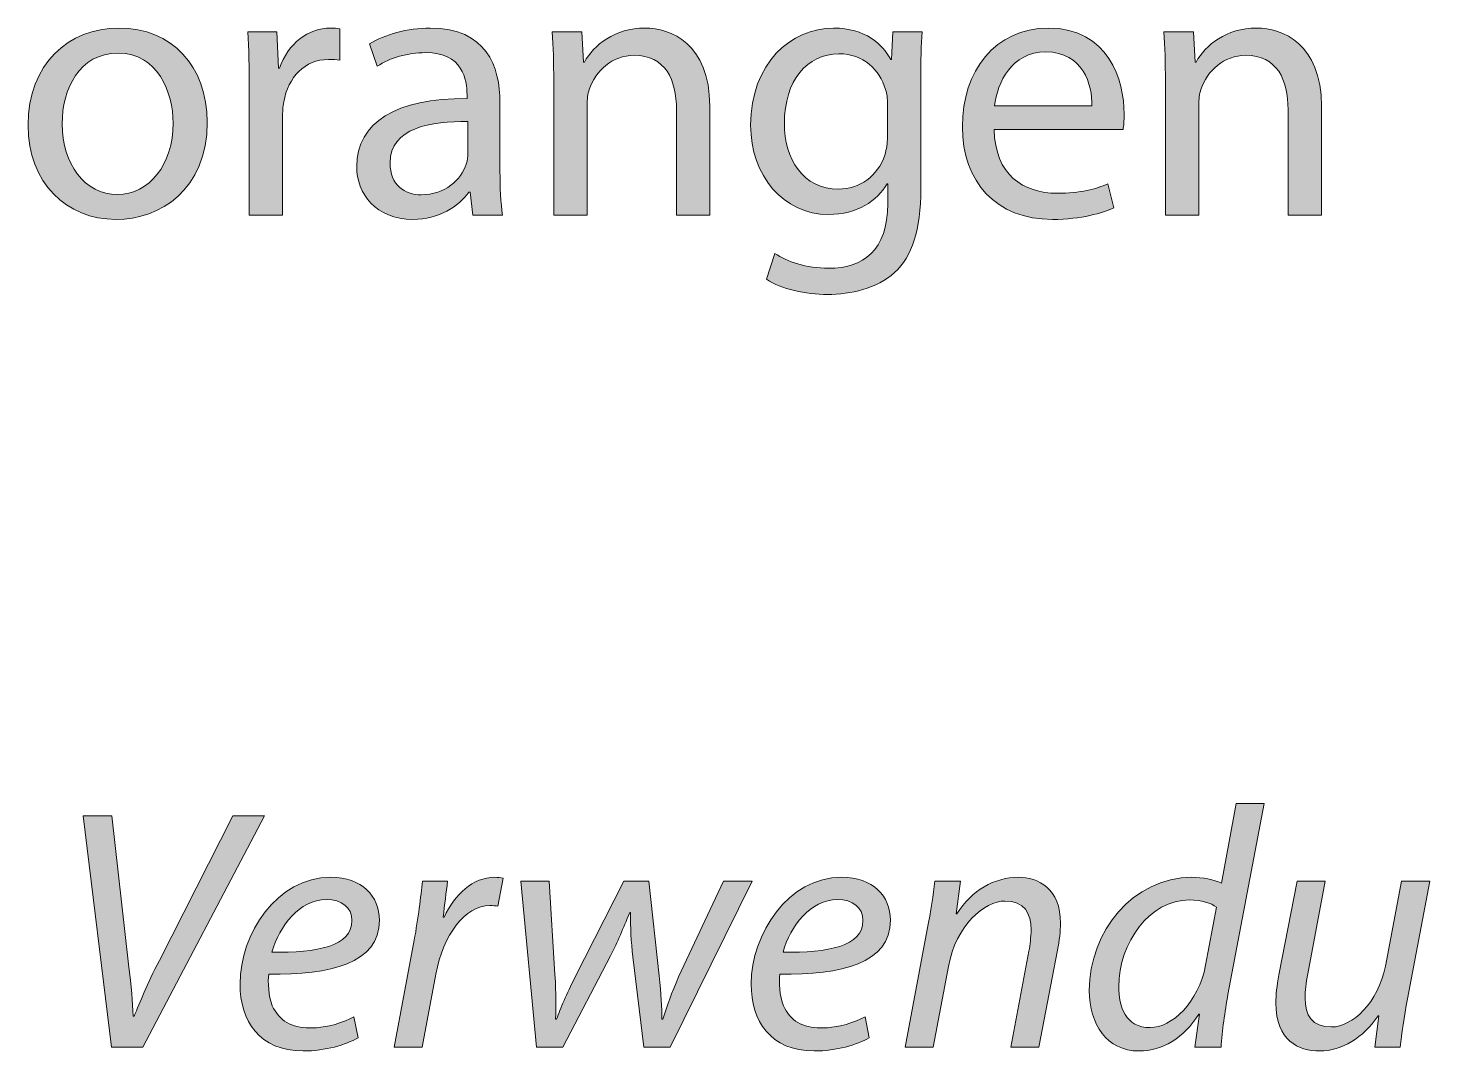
# Model space of a CAD drawing. Header units: inches. Extents: x 0 to 395, y 0 to 191.
# Drawn here: x 326.81 to 346.43, y 151.91 to 166.22 of the extents above; entities that cross this region are included whole.
import ezdxf

# ---------------------------------------------------------------- set-up
doc = ezdxf.new("R2010")
doc.units = ezdxf.units.IN
doc.header["$MEASUREMENT"] = 0
doc.layers.add('Template', color=7, linetype='Continuous')

# ---------------------------------------------------------------- blocks, each defined once
blk = doc.blocks.new('block 3')
at = {"layer": 'Template', "true_color": 0xf6921e}
h = blk.add_hatch(color=30, dxfattribs=at)
h.dxf.hatch_style = 2
edge = h.paths.add_edge_path()
edge.add_spline(control_points=[(327.974, 151.962), (327.974, 151.962), (327.576, 155.198), (327.576, 155.198), (327.576, 155.198), (327.979, 155.198), (327.979, 155.198), (327.979, 155.198), (328.214, 153.124), (328.214, 153.124), (328.252, 152.793), (328.271, 152.606), (328.276, 152.394), (328.276, 152.394), (328.291, 152.394), (328.291, 152.394), (328.373, 152.596), (328.468, 152.836), (328.646, 153.177), (328.646, 153.177), (329.674, 155.198), (329.674, 155.198), (329.674, 155.198), (330.115, 155.198), (330.115, 155.198), (330.115, 155.198), (328.411, 151.962), (328.411, 151.962), (328.411, 151.962), (327.974, 151.962), (327.974, 151.962)], knot_values=[0, 0, 0, 0, 1, 1, 1, 2, 2, 2, 3, 3, 3, 4, 4, 4, 5, 5, 5, 6, 6, 6, 7, 7, 7, 8, 8, 8, 9, 9, 9, 10, 10, 10, 10], degree=3, periodic=1)
h = blk.add_hatch(color=30, dxfattribs=at)
h.dxf.hatch_style = 2
edge = h.paths.add_edge_path()
edge.add_spline(control_points=[(344.107, 155.371), (344.107, 155.371), (343.598, 152.701), (343.598, 152.701), (343.555, 152.457), (343.517, 152.188), (343.502, 151.962), (343.502, 151.962), (343.137, 151.962), (343.137, 151.962), (343.137, 151.962), (343.2, 152.423), (343.2, 152.423), (343.2, 152.423), (343.19, 152.423), (343.19, 152.423), (342.979, 152.092), (342.686, 151.909), (342.354, 151.909), (341.903, 151.909), (341.658, 152.279), (341.658, 152.755), (341.658, 153.58), (342.273, 154.339), (343.094, 154.339), (343.243, 154.339), (343.406, 154.305), (343.507, 154.257), (343.507, 154.257), (343.713, 155.371), (343.713, 155.371), (343.713, 155.371), (344.107, 155.371), (344.107, 155.371)], knot_values=[0, 0, 0, 0, 1, 1, 1, 2, 2, 2, 3, 3, 3, 4, 4, 4, 5, 5, 5, 6, 6, 6, 7, 7, 7, 8, 8, 8, 9, 9, 9, 10, 10, 10, 11, 11, 11, 11], degree=3, periodic=1)
edge = h.paths.add_edge_path()
edge.add_spline(control_points=[(343.439, 153.921), (343.363, 153.979), (343.228, 154.022), (343.06, 154.022), (342.503, 154.022), (342.071, 153.427), (342.071, 152.807), (342.071, 152.529), (342.167, 152.236), (342.508, 152.236), (342.815, 152.236), (343.185, 152.586), (343.286, 153.11), (343.286, 153.11), (343.439, 153.921), (343.439, 153.921)], knot_values=[0, 0, 0, 0, 1, 1, 1, 2, 2, 2, 3, 3, 3, 4, 4, 4, 5, 5, 5, 5], degree=3, periodic=1)
h = blk.add_hatch(color=30, dxfattribs=at)
h.dxf.hatch_style = 2
edge = h.paths.add_edge_path()
edge.add_spline(control_points=[(331.425, 152.092), (331.252, 151.996), (330.969, 151.909), (330.657, 151.909), (330.043, 151.909), (329.773, 152.332), (329.773, 152.845), (329.773, 153.547), (330.292, 154.339), (331.041, 154.339), (331.483, 154.339), (331.723, 154.075), (331.723, 153.739), (331.723, 153.129), (331.036, 152.971), (330.177, 152.985), (330.158, 152.884), (330.172, 152.668), (330.225, 152.543), (330.316, 152.332), (330.504, 152.231), (330.744, 152.231), (331.017, 152.231), (331.224, 152.313), (331.368, 152.389), (331.368, 152.389), (331.425, 152.092), (331.425, 152.092)], knot_values=[0, 0, 0, 0, 1, 1, 1, 2, 2, 2, 3, 3, 3, 4, 4, 4, 5, 5, 5, 6, 6, 6, 7, 7, 7, 8, 8, 8, 9, 9, 9, 9], degree=3, periodic=1)
edge = h.paths.add_edge_path()
edge.add_spline(control_points=[(330.983, 154.027), (330.604, 154.027), (330.321, 153.657), (330.22, 153.292), (330.849, 153.283), (331.339, 153.369), (331.339, 153.734), (331.339, 153.921), (331.195, 154.027), (330.983, 154.027)], knot_values=[0, 0, 0, 0, 1, 1, 1, 2, 2, 2, 3, 3, 3, 3], degree=3, periodic=1)
h = blk.add_hatch(color=30, dxfattribs=at)
h.dxf.hatch_style = 2
edge = h.paths.add_edge_path()
edge.add_spline(control_points=[(331.929, 151.962), (331.929, 151.962), (332.212, 153.46), (332.212, 153.46), (332.265, 153.763), (332.304, 154.07), (332.327, 154.286), (332.327, 154.286), (332.678, 154.286), (332.678, 154.286), (332.658, 154.123), (332.639, 153.96), (332.615, 153.782), (332.615, 153.782), (332.63, 153.782), (332.63, 153.782), (332.779, 154.099), (333.028, 154.339), (333.341, 154.339), (333.379, 154.339), (333.422, 154.334), (333.456, 154.329), (333.456, 154.329), (333.379, 153.935), (333.379, 153.935), (333.35, 153.94), (333.312, 153.945), (333.269, 153.945), (332.923, 153.945), (332.615, 153.528), (332.514, 152.985), (332.514, 152.985), (332.323, 151.962), (332.323, 151.962), (332.323, 151.962), (331.929, 151.962), (331.929, 151.962)], knot_values=[0, 0, 0, 0, 1, 1, 1, 2, 2, 2, 3, 3, 3, 4, 4, 4, 5, 5, 5, 6, 6, 6, 7, 7, 7, 8, 8, 8, 9, 9, 9, 10, 10, 10, 11, 11, 11, 12, 12, 12, 12], degree=3, periodic=1)
h = blk.add_hatch(color=30, dxfattribs=at)
h.dxf.hatch_style = 2
edge = h.paths.add_edge_path()
edge.add_spline(control_points=[(334.098, 154.286), (334.098, 154.286), (334.18, 152.98), (334.18, 152.98), (334.199, 152.692), (334.195, 152.543), (334.19, 152.356), (334.19, 152.356), (334.204, 152.356), (334.204, 152.356), (334.257, 152.505), (334.343, 152.706), (334.459, 152.937), (334.459, 152.937), (335.145, 154.286), (335.145, 154.286), (335.145, 154.286), (335.496, 154.286), (335.496, 154.286), (335.496, 154.286), (335.64, 152.961), (335.64, 152.961), (335.664, 152.706), (335.678, 152.51), (335.678, 152.356), (335.678, 152.356), (335.688, 152.356), (335.688, 152.356), (335.75, 152.543), (335.813, 152.721), (335.909, 152.946), (335.909, 152.946), (336.538, 154.286), (336.538, 154.286), (336.538, 154.286), (336.941, 154.286), (336.941, 154.286), (336.941, 154.286), (335.793, 151.962), (335.793, 151.962), (335.793, 151.962), (335.424, 151.962), (335.424, 151.962), (335.424, 151.962), (335.27, 153.225), (335.27, 153.225), (335.246, 153.441), (335.236, 153.638), (335.236, 153.845), (335.236, 153.845), (335.227, 153.845), (335.227, 153.845), (335.131, 153.619), (335.064, 153.441), (334.958, 153.239), (334.958, 153.239), (334.291, 151.962), (334.291, 151.962), (334.291, 151.962), (333.921, 151.962), (333.921, 151.962), (333.921, 151.962), (333.705, 154.286), (333.705, 154.286), (333.705, 154.286), (334.098, 154.286), (334.098, 154.286)], knot_values=[0, 0, 0, 0, 1, 1, 1, 2, 2, 2, 3, 3, 3, 4, 4, 4, 5, 5, 5, 6, 6, 6, 7, 7, 7, 8, 8, 8, 9, 9, 9, 10, 10, 10, 11, 11, 11, 12, 12, 12, 13, 13, 13, 14, 14, 14, 15, 15, 15, 16, 16, 16, 17, 17, 17, 18, 18, 18, 19, 19, 19, 20, 20, 20, 21, 21, 21, 22, 22, 22, 22], degree=3, periodic=1)
h = blk.add_hatch(color=30, dxfattribs=at)
h.dxf.hatch_style = 2
edge = h.paths.add_edge_path()
edge.add_spline(control_points=[(338.577, 152.092), (338.404, 151.996), (338.121, 151.909), (337.809, 151.909), (337.194, 151.909), (336.926, 152.332), (336.926, 152.845), (336.926, 153.547), (337.444, 154.339), (338.193, 154.339), (338.635, 154.339), (338.875, 154.075), (338.875, 153.739), (338.875, 153.129), (338.188, 152.971), (337.329, 152.985), (337.31, 152.884), (337.324, 152.668), (337.377, 152.543), (337.468, 152.332), (337.655, 152.231), (337.896, 152.231), (338.169, 152.231), (338.376, 152.313), (338.52, 152.389), (338.52, 152.389), (338.577, 152.092), (338.577, 152.092)], knot_values=[0, 0, 0, 0, 1, 1, 1, 2, 2, 2, 3, 3, 3, 4, 4, 4, 5, 5, 5, 6, 6, 6, 7, 7, 7, 8, 8, 8, 9, 9, 9, 9], degree=3, periodic=1)
edge = h.paths.add_edge_path()
edge.add_spline(control_points=[(338.135, 154.027), (337.756, 154.027), (337.473, 153.657), (337.372, 153.292), (338.001, 153.283), (338.491, 153.369), (338.491, 153.734), (338.491, 153.921), (338.347, 154.027), (338.135, 154.027)], knot_values=[0, 0, 0, 0, 1, 1, 1, 2, 2, 2, 3, 3, 3, 3], degree=3, periodic=1)
h = blk.add_hatch(color=30, dxfattribs=at)
h.dxf.hatch_style = 2
edge = h.paths.add_edge_path()
edge.add_spline(control_points=[(339.081, 151.962), (339.081, 151.962), (339.388, 153.609), (339.388, 153.609), (339.441, 153.868), (339.474, 154.094), (339.498, 154.286), (339.498, 154.286), (339.854, 154.286), (339.854, 154.286), (339.854, 154.286), (339.796, 153.83), (339.796, 153.83), (339.796, 153.83), (339.806, 153.83), (339.806, 153.83), (340.012, 154.156), (340.329, 154.339), (340.665, 154.339), (340.944, 154.339), (341.256, 154.18), (341.256, 153.695), (341.256, 153.59), (341.237, 153.446), (341.213, 153.321), (341.213, 153.321), (340.954, 151.962), (340.954, 151.962), (340.954, 151.962), (340.559, 151.962), (340.559, 151.962), (340.559, 151.962), (340.814, 153.306), (340.814, 153.306), (340.828, 153.398), (340.843, 153.503), (340.843, 153.604), (340.843, 153.835), (340.752, 154.007), (340.478, 154.007), (340.195, 154.007), (339.791, 153.667), (339.686, 153.09), (339.686, 153.09), (339.474, 151.962), (339.474, 151.962), (339.474, 151.962), (339.081, 151.962), (339.081, 151.962)], knot_values=[0, 0, 0, 0, 1, 1, 1, 2, 2, 2, 3, 3, 3, 4, 4, 4, 5, 5, 5, 6, 6, 6, 7, 7, 7, 8, 8, 8, 9, 9, 9, 10, 10, 10, 11, 11, 11, 12, 12, 12, 13, 13, 13, 14, 14, 14, 15, 15, 15, 16, 16, 16, 16], degree=3, periodic=1)
h = blk.add_hatch(color=30, dxfattribs=at)
h.dxf.hatch_style = 2
edge = h.paths.add_edge_path()
edge.add_spline(control_points=[(346.425, 154.286), (346.425, 154.286), (346.113, 152.639), (346.113, 152.639), (346.061, 152.38), (346.032, 152.154), (346.007, 151.962), (346.007, 151.962), (345.652, 151.962), (345.652, 151.962), (345.652, 151.962), (345.71, 152.399), (345.71, 152.399), (345.71, 152.399), (345.7, 152.399), (345.7, 152.399), (345.494, 152.096), (345.191, 151.909), (344.884, 151.909), (344.586, 151.909), (344.269, 152.053), (344.269, 152.582), (344.269, 152.692), (344.284, 152.822), (344.312, 152.975), (344.312, 152.975), (344.567, 154.286), (344.567, 154.286), (344.567, 154.286), (344.961, 154.286), (344.961, 154.286), (344.961, 154.286), (344.716, 152.99), (344.716, 152.99), (344.692, 152.86), (344.678, 152.75), (344.678, 152.649), (344.678, 152.409), (344.773, 152.245), (345.047, 152.245), (345.335, 152.245), (345.705, 152.586), (345.801, 153.095), (345.801, 153.095), (346.027, 154.286), (346.027, 154.286), (346.027, 154.286), (346.425, 154.286), (346.425, 154.286)], knot_values=[0, 0, 0, 0, 1, 1, 1, 2, 2, 2, 3, 3, 3, 4, 4, 4, 5, 5, 5, 6, 6, 6, 7, 7, 7, 8, 8, 8, 9, 9, 9, 10, 10, 10, 11, 11, 11, 12, 12, 12, 13, 13, 13, 14, 14, 14, 15, 15, 15, 16, 16, 16, 16], degree=3, periodic=1)
at = {"layer": 'Template', "lineweight": 0}
for points, knots in [([(327.974, 151.962), (327.974, 151.962), (327.576, 155.198), (327.576, 155.198), (327.576, 155.198), (327.979, 155.198), (327.979, 155.198), (327.979, 155.198), (328.214, 153.124), (328.214, 153.124), (328.252, 152.793), (328.271, 152.606), (328.276, 152.394), (328.276, 152.394), (328.291, 152.394), (328.291, 152.394), (328.373, 152.596), (328.468, 152.836), (328.646, 153.177), (328.646, 153.177), (329.674, 155.198), (329.674, 155.198), (329.674, 155.198), (330.115, 155.198), (330.115, 155.198), (330.115, 155.198), (328.411, 151.962), (328.411, 151.962), (328.411, 151.962), (327.974, 151.962), (327.974, 151.962)], [0, 0, 0, 0, 1, 1, 1, 2, 2, 2, 3, 3, 3, 4, 4, 4, 5, 5, 5, 6, 6, 6, 7, 7, 7, 8, 8, 8, 9, 9, 9, 10, 10, 10, 10]), ([(344.107, 155.371), (344.107, 155.371), (343.598, 152.701), (343.598, 152.701), (343.555, 152.457), (343.517, 152.188), (343.502, 151.962), (343.502, 151.962), (343.137, 151.962), (343.137, 151.962), (343.137, 151.962), (343.2, 152.423), (343.2, 152.423), (343.2, 152.423), (343.19, 152.423), (343.19, 152.423), (342.979, 152.092), (342.686, 151.909), (342.354, 151.909), (341.903, 151.909), (341.658, 152.279), (341.658, 152.755), (341.658, 153.58), (342.273, 154.339), (343.094, 154.339), (343.243, 154.339), (343.406, 154.305), (343.507, 154.257), (343.507, 154.257), (343.713, 155.371), (343.713, 155.371), (343.713, 155.371), (344.107, 155.371), (344.107, 155.371)], [0, 0, 0, 0, 1, 1, 1, 2, 2, 2, 3, 3, 3, 4, 4, 4, 5, 5, 5, 6, 6, 6, 7, 7, 7, 8, 8, 8, 9, 9, 9, 10, 10, 10, 11, 11, 11, 11]), ([(331.425, 152.092), (331.252, 151.996), (330.969, 151.909), (330.657, 151.909), (330.043, 151.909), (329.773, 152.332), (329.773, 152.845), (329.773, 153.547), (330.292, 154.339), (331.041, 154.339), (331.483, 154.339), (331.723, 154.075), (331.723, 153.739), (331.723, 153.129), (331.036, 152.971), (330.177, 152.985), (330.158, 152.884), (330.172, 152.668), (330.225, 152.543), (330.316, 152.332), (330.504, 152.231), (330.744, 152.231), (331.017, 152.231), (331.224, 152.313), (331.368, 152.389), (331.368, 152.389), (331.425, 152.092), (331.425, 152.092)], [0, 0, 0, 0, 1, 1, 1, 2, 2, 2, 3, 3, 3, 4, 4, 4, 5, 5, 5, 6, 6, 6, 7, 7, 7, 8, 8, 8, 9, 9, 9, 9]), ([(331.929, 151.962), (331.929, 151.962), (332.212, 153.46), (332.212, 153.46), (332.265, 153.763), (332.304, 154.07), (332.327, 154.286), (332.327, 154.286), (332.678, 154.286), (332.678, 154.286), (332.658, 154.123), (332.639, 153.96), (332.615, 153.782), (332.615, 153.782), (332.63, 153.782), (332.63, 153.782), (332.779, 154.099), (333.028, 154.339), (333.341, 154.339), (333.379, 154.339), (333.422, 154.334), (333.456, 154.329), (333.456, 154.329), (333.379, 153.935), (333.379, 153.935), (333.35, 153.94), (333.312, 153.945), (333.269, 153.945), (332.923, 153.945), (332.615, 153.528), (332.514, 152.985), (332.514, 152.985), (332.323, 151.962), (332.323, 151.962), (332.323, 151.962), (331.929, 151.962), (331.929, 151.962)], [0, 0, 0, 0, 1, 1, 1, 2, 2, 2, 3, 3, 3, 4, 4, 4, 5, 5, 5, 6, 6, 6, 7, 7, 7, 8, 8, 8, 9, 9, 9, 10, 10, 10, 11, 11, 11, 12, 12, 12, 12]), ([(334.098, 154.286), (334.098, 154.286), (334.18, 152.98), (334.18, 152.98), (334.199, 152.692), (334.195, 152.543), (334.19, 152.356), (334.19, 152.356), (334.204, 152.356), (334.204, 152.356), (334.257, 152.505), (334.343, 152.706), (334.459, 152.937), (334.459, 152.937), (335.145, 154.286), (335.145, 154.286), (335.145, 154.286), (335.496, 154.286), (335.496, 154.286), (335.496, 154.286), (335.64, 152.961), (335.64, 152.961), (335.664, 152.706), (335.678, 152.51), (335.678, 152.356), (335.678, 152.356), (335.688, 152.356), (335.688, 152.356), (335.75, 152.543), (335.813, 152.721), (335.909, 152.946), (335.909, 152.946), (336.538, 154.286), (336.538, 154.286), (336.538, 154.286), (336.941, 154.286), (336.941, 154.286), (336.941, 154.286), (335.793, 151.962), (335.793, 151.962), (335.793, 151.962), (335.424, 151.962), (335.424, 151.962), (335.424, 151.962), (335.27, 153.225), (335.27, 153.225), (335.246, 153.441), (335.236, 153.638), (335.236, 153.845), (335.236, 153.845), (335.227, 153.845), (335.227, 153.845), (335.131, 153.619), (335.064, 153.441), (334.958, 153.239), (334.958, 153.239), (334.291, 151.962), (334.291, 151.962), (334.291, 151.962), (333.921, 151.962), (333.921, 151.962), (333.921, 151.962), (333.705, 154.286), (333.705, 154.286), (333.705, 154.286), (334.098, 154.286), (334.098, 154.286)], [0, 0, 0, 0, 1, 1, 1, 2, 2, 2, 3, 3, 3, 4, 4, 4, 5, 5, 5, 6, 6, 6, 7, 7, 7, 8, 8, 8, 9, 9, 9, 10, 10, 10, 11, 11, 11, 12, 12, 12, 13, 13, 13, 14, 14, 14, 15, 15, 15, 16, 16, 16, 17, 17, 17, 18, 18, 18, 19, 19, 19, 20, 20, 20, 21, 21, 21, 22, 22, 22, 22]), ([(338.577, 152.092), (338.404, 151.996), (338.121, 151.909), (337.809, 151.909), (337.194, 151.909), (336.926, 152.332), (336.926, 152.845), (336.926, 153.547), (337.444, 154.339), (338.193, 154.339), (338.635, 154.339), (338.875, 154.075), (338.875, 153.739), (338.875, 153.129), (338.188, 152.971), (337.329, 152.985), (337.31, 152.884), (337.324, 152.668), (337.377, 152.543), (337.468, 152.332), (337.655, 152.231), (337.896, 152.231), (338.169, 152.231), (338.376, 152.313), (338.52, 152.389), (338.52, 152.389), (338.577, 152.092), (338.577, 152.092)], [0, 0, 0, 0, 1, 1, 1, 2, 2, 2, 3, 3, 3, 4, 4, 4, 5, 5, 5, 6, 6, 6, 7, 7, 7, 8, 8, 8, 9, 9, 9, 9]), ([(339.081, 151.962), (339.081, 151.962), (339.388, 153.609), (339.388, 153.609), (339.441, 153.868), (339.474, 154.094), (339.498, 154.286), (339.498, 154.286), (339.854, 154.286), (339.854, 154.286), (339.854, 154.286), (339.796, 153.83), (339.796, 153.83), (339.796, 153.83), (339.806, 153.83), (339.806, 153.83), (340.012, 154.156), (340.329, 154.339), (340.665, 154.339), (340.944, 154.339), (341.256, 154.18), (341.256, 153.695), (341.256, 153.59), (341.237, 153.446), (341.213, 153.321), (341.213, 153.321), (340.954, 151.962), (340.954, 151.962), (340.954, 151.962), (340.559, 151.962), (340.559, 151.962), (340.559, 151.962), (340.814, 153.306), (340.814, 153.306), (340.828, 153.398), (340.843, 153.503), (340.843, 153.604), (340.843, 153.835), (340.752, 154.007), (340.478, 154.007), (340.195, 154.007), (339.791, 153.667), (339.686, 153.09), (339.686, 153.09), (339.474, 151.962), (339.474, 151.962), (339.474, 151.962), (339.081, 151.962), (339.081, 151.962)], [0, 0, 0, 0, 1, 1, 1, 2, 2, 2, 3, 3, 3, 4, 4, 4, 5, 5, 5, 6, 6, 6, 7, 7, 7, 8, 8, 8, 9, 9, 9, 10, 10, 10, 11, 11, 11, 12, 12, 12, 13, 13, 13, 14, 14, 14, 15, 15, 15, 16, 16, 16, 16]), ([(346.425, 154.286), (346.425, 154.286), (346.113, 152.639), (346.113, 152.639), (346.061, 152.38), (346.032, 152.154), (346.007, 151.962), (346.007, 151.962), (345.652, 151.962), (345.652, 151.962), (345.652, 151.962), (345.71, 152.399), (345.71, 152.399), (345.71, 152.399), (345.7, 152.399), (345.7, 152.399), (345.494, 152.096), (345.191, 151.909), (344.884, 151.909), (344.586, 151.909), (344.269, 152.053), (344.269, 152.582), (344.269, 152.692), (344.284, 152.822), (344.312, 152.975), (344.312, 152.975), (344.567, 154.286), (344.567, 154.286), (344.567, 154.286), (344.961, 154.286), (344.961, 154.286), (344.961, 154.286), (344.716, 152.99), (344.716, 152.99), (344.692, 152.86), (344.678, 152.75), (344.678, 152.649), (344.678, 152.409), (344.773, 152.245), (345.047, 152.245), (345.335, 152.245), (345.705, 152.586), (345.801, 153.095), (345.801, 153.095), (346.027, 154.286), (346.027, 154.286), (346.027, 154.286), (346.425, 154.286), (346.425, 154.286)], [0, 0, 0, 0, 1, 1, 1, 2, 2, 2, 3, 3, 3, 4, 4, 4, 5, 5, 5, 6, 6, 6, 7, 7, 7, 8, 8, 8, 9, 9, 9, 10, 10, 10, 11, 11, 11, 12, 12, 12, 13, 13, 13, 14, 14, 14, 15, 15, 15, 16, 16, 16, 16]), ([(330.983, 154.027), (330.604, 154.027), (330.321, 153.657), (330.22, 153.292), (330.849, 153.283), (331.339, 153.369), (331.339, 153.734), (331.339, 153.921), (331.195, 154.027), (330.983, 154.027)], [0, 0, 0, 0, 1, 1, 1, 2, 2, 2, 3, 3, 3, 3]), ([(338.135, 154.027), (337.756, 154.027), (337.473, 153.657), (337.372, 153.292), (338.001, 153.283), (338.491, 153.369), (338.491, 153.734), (338.491, 153.921), (338.347, 154.027), (338.135, 154.027)], [0, 0, 0, 0, 1, 1, 1, 2, 2, 2, 3, 3, 3, 3]), ([(343.439, 153.921), (343.363, 153.979), (343.228, 154.022), (343.06, 154.022), (342.503, 154.022), (342.071, 153.427), (342.071, 152.807), (342.071, 152.529), (342.167, 152.236), (342.508, 152.236), (342.815, 152.236), (343.185, 152.586), (343.286, 153.11), (343.286, 153.11), (343.439, 153.921), (343.439, 153.921)], [0, 0, 0, 0, 1, 1, 1, 2, 2, 2, 3, 3, 3, 4, 4, 4, 5, 5, 5, 5])]:
    blk.add_open_spline(points, degree=3, knots=knots, dxfattribs=at)
blk = doc.blocks.new('block 7')
at = {"layer": 'Template', "true_color": 0xf6921e}
h = blk.add_hatch(color=30, dxfattribs=at)
h.dxf.hatch_style = 2
edge = h.paths.add_edge_path()
edge.add_spline(control_points=[(329.315, 164.905), (329.315, 163.956), (328.652, 163.543), (328.036, 163.543), (327.347, 163.543), (326.807, 164.052), (326.807, 164.863), (326.807, 165.717), (327.374, 166.22), (328.079, 166.22), (328.816, 166.22), (329.315, 165.685), (329.315, 164.905)], knot_values=[0, 0, 0, 0, 1, 1, 1, 2, 2, 2, 3, 3, 3, 4, 4, 4, 4], degree=3, periodic=1)
edge = h.paths.add_edge_path()
edge.add_spline(control_points=[(327.284, 164.879), (327.284, 164.317), (327.602, 163.892), (328.058, 163.892), (328.503, 163.892), (328.837, 164.311), (328.837, 164.889), (328.837, 165.324), (328.62, 165.87), (328.069, 165.87), (327.522, 165.87), (327.284, 165.361), (327.284, 164.879)], knot_values=[0, 0, 0, 0, 1, 1, 1, 2, 2, 2, 3, 3, 3, 4, 4, 4, 4], degree=3, periodic=1)
h = blk.add_hatch(color=30, dxfattribs=at)
h.dxf.hatch_style = 2
edge = h.paths.add_edge_path()
edge.add_spline(control_points=[(329.902, 165.367), (329.902, 165.669), (329.896, 165.929), (329.881, 166.167), (329.881, 166.167), (330.289, 166.167), (330.289, 166.167), (330.289, 166.167), (330.31, 165.658), (330.31, 165.658), (330.31, 165.658), (330.326, 165.658), (330.326, 165.658), (330.443, 166.003), (330.729, 166.22), (331.042, 166.22), (331.09, 166.22), (331.127, 166.215), (331.169, 166.21), (331.169, 166.21), (331.169, 165.77), (331.169, 165.77), (331.121, 165.78), (331.074, 165.78), (331.01, 165.78), (330.681, 165.78), (330.448, 165.536), (330.384, 165.186), (330.374, 165.123), (330.368, 165.043), (330.368, 164.969), (330.368, 164.969), (330.368, 163.601), (330.368, 163.601), (330.368, 163.601), (329.902, 163.601), (329.902, 163.601), (329.902, 163.601), (329.902, 165.367), (329.902, 165.367)], knot_values=[0, 0, 0, 0, 1, 1, 1, 2, 2, 2, 3, 3, 3, 4, 4, 4, 5, 5, 5, 6, 6, 6, 7, 7, 7, 8, 8, 8, 9, 9, 9, 10, 10, 10, 11, 11, 11, 12, 12, 12, 13, 13, 13, 13], degree=3, periodic=1)
h = blk.add_hatch(color=30, dxfattribs=at)
h.dxf.hatch_style = 2
edge = h.paths.add_edge_path()
edge.add_spline(control_points=[(333.411, 164.216), (333.411, 163.993), (333.422, 163.776), (333.448, 163.601), (333.448, 163.601), (333.029, 163.601), (333.029, 163.601), (333.029, 163.601), (332.992, 163.925), (332.992, 163.925), (332.992, 163.925), (332.976, 163.925), (332.976, 163.925), (332.833, 163.723), (332.557, 163.543), (332.192, 163.543), (331.672, 163.543), (331.407, 163.909), (331.407, 164.28), (331.407, 164.9), (331.958, 165.24), (332.95, 165.234), (332.95, 165.234), (332.95, 165.287), (332.95, 165.287), (332.95, 165.494), (332.892, 165.881), (332.367, 165.876), (332.123, 165.876), (331.874, 165.807), (331.693, 165.685), (331.693, 165.685), (331.587, 165.998), (331.587, 165.998), (331.8, 166.13), (332.112, 166.22), (332.436, 166.22), (333.22, 166.22), (333.411, 165.685), (333.411, 165.176), (333.411, 165.176), (333.411, 164.216), (333.411, 164.216)], knot_values=[0, 0, 0, 0, 1, 1, 1, 2, 2, 2, 3, 3, 3, 4, 4, 4, 5, 5, 5, 6, 6, 6, 7, 7, 7, 8, 8, 8, 9, 9, 9, 10, 10, 10, 11, 11, 11, 12, 12, 12, 13, 13, 13, 14, 14, 14, 14], degree=3, periodic=1)
edge = h.paths.add_edge_path()
edge.add_spline(control_points=[(332.961, 164.911), (332.452, 164.921), (331.874, 164.831), (331.874, 164.333), (331.874, 164.025), (332.075, 163.887), (332.308, 163.887), (332.648, 163.887), (332.865, 164.1), (332.94, 164.317), (332.955, 164.37), (332.961, 164.423), (332.961, 164.465), (332.961, 164.465), (332.961, 164.911), (332.961, 164.911)], knot_values=[0, 0, 0, 0, 1, 1, 1, 2, 2, 2, 3, 3, 3, 4, 4, 4, 5, 5, 5, 5], degree=3, periodic=1)
h = blk.add_hatch(color=30, dxfattribs=at)
h.dxf.hatch_style = 2
edge = h.paths.add_edge_path()
edge.add_spline(control_points=[(334.163, 165.473), (334.163, 165.743), (334.158, 165.955), (334.142, 166.167), (334.142, 166.167), (334.555, 166.167), (334.555, 166.167), (334.555, 166.167), (334.582, 165.743), (334.582, 165.743), (334.582, 165.743), (334.592, 165.743), (334.592, 165.743), (334.72, 165.982), (335.017, 166.22), (335.441, 166.22), (335.796, 166.22), (336.347, 166.008), (336.347, 165.128), (336.347, 165.128), (336.347, 163.601), (336.347, 163.601), (336.347, 163.601), (335.881, 163.601), (335.881, 163.601), (335.881, 163.601), (335.881, 165.08), (335.881, 165.08), (335.881, 165.494), (335.727, 165.839), (335.287, 165.839), (334.985, 165.839), (334.746, 165.621), (334.661, 165.361), (334.64, 165.303), (334.63, 165.224), (334.63, 165.144), (334.63, 165.144), (334.63, 163.601), (334.63, 163.601), (334.63, 163.601), (334.163, 163.601), (334.163, 163.601), (334.163, 163.601), (334.163, 165.473), (334.163, 165.473)], knot_values=[0, 0, 0, 0, 1, 1, 1, 2, 2, 2, 3, 3, 3, 4, 4, 4, 5, 5, 5, 6, 6, 6, 7, 7, 7, 8, 8, 8, 9, 9, 9, 10, 10, 10, 11, 11, 11, 12, 12, 12, 13, 13, 13, 14, 14, 14, 15, 15, 15, 15], degree=3, periodic=1)
h = blk.add_hatch(color=30, dxfattribs=at)
h.dxf.hatch_style = 2
edge = h.paths.add_edge_path()
edge.add_spline(control_points=[(339.3, 163.978), (339.3, 163.384), (339.178, 163.028), (338.934, 162.8), (338.679, 162.572), (338.319, 162.493), (337.995, 162.493), (337.688, 162.493), (337.348, 162.567), (337.142, 162.705), (337.142, 162.705), (337.258, 163.066), (337.258, 163.066), (337.428, 162.954), (337.693, 162.859), (338.011, 162.859), (338.488, 162.859), (338.838, 163.108), (338.838, 163.76), (338.838, 163.76), (338.838, 164.041), (338.838, 164.041), (338.838, 164.041), (338.828, 164.041), (338.828, 164.041), (338.69, 163.803), (338.409, 163.612), (338.011, 163.612), (337.375, 163.612), (336.919, 164.153), (336.919, 164.863), (336.919, 165.733), (337.486, 166.22), (338.08, 166.22), (338.525, 166.22), (338.764, 165.992), (338.881, 165.78), (338.881, 165.78), (338.891, 165.78), (338.891, 165.78), (338.891, 165.78), (338.907, 166.167), (338.907, 166.167), (338.907, 166.167), (339.321, 166.167), (339.321, 166.167), (339.305, 165.987), (339.3, 165.775), (339.3, 165.467), (339.3, 165.467), (339.3, 163.978), (339.3, 163.978)], knot_values=[0, 0, 0, 0, 1, 1, 1, 2, 2, 2, 3, 3, 3, 4, 4, 4, 5, 5, 5, 6, 6, 6, 7, 7, 7, 8, 8, 8, 9, 9, 9, 10, 10, 10, 11, 11, 11, 12, 12, 12, 13, 13, 13, 14, 14, 14, 15, 15, 15, 16, 16, 16, 17, 17, 17, 17], degree=3, periodic=1)
edge = h.paths.add_edge_path()
edge.add_spline(control_points=[(338.833, 165.154), (338.833, 165.234), (338.828, 165.303), (338.807, 165.361), (338.722, 165.637), (338.499, 165.86), (338.154, 165.86), (337.709, 165.86), (337.391, 165.483), (337.391, 164.889), (337.391, 164.386), (337.651, 163.967), (338.149, 163.967), (338.441, 163.967), (338.7, 164.147), (338.796, 164.444), (338.822, 164.524), (338.833, 164.614), (338.833, 164.693), (338.833, 164.693), (338.833, 165.154), (338.833, 165.154)], knot_values=[0, 0, 0, 0, 1, 1, 1, 2, 2, 2, 3, 3, 3, 4, 4, 4, 5, 5, 5, 6, 6, 6, 7, 7, 7, 7], degree=3, periodic=1)
h = blk.add_hatch(color=30, dxfattribs=at)
h.dxf.hatch_style = 2
edge = h.paths.add_edge_path()
edge.add_spline(control_points=[(340.327, 164.799), (340.338, 164.168), (340.735, 163.909), (341.207, 163.909), (341.541, 163.909), (341.748, 163.967), (341.918, 164.041), (341.918, 164.041), (342.003, 163.707), (342.003, 163.707), (341.838, 163.633), (341.552, 163.543), (341.144, 163.543), (340.354, 163.543), (339.882, 164.067), (339.882, 164.842), (339.882, 165.616), (340.338, 166.22), (341.085, 166.22), (341.928, 166.22), (342.146, 165.489), (342.146, 165.017), (342.146, 164.921), (342.14, 164.852), (342.13, 164.799), (342.13, 164.799), (340.327, 164.799), (340.327, 164.799)], knot_values=[0, 0, 0, 0, 1, 1, 1, 2, 2, 2, 3, 3, 3, 4, 4, 4, 5, 5, 5, 6, 6, 6, 7, 7, 7, 8, 8, 8, 9, 9, 9, 9], degree=3, periodic=1)
edge = h.paths.add_edge_path()
edge.add_spline(control_points=[(341.695, 165.133), (341.7, 165.425), (341.573, 165.886), (341.048, 165.886), (340.571, 165.886), (340.37, 165.457), (340.332, 165.133), (340.332, 165.133), (341.695, 165.133), (341.695, 165.133)], knot_values=[0, 0, 0, 0, 1, 1, 1, 2, 2, 2, 3, 3, 3, 3], degree=3, periodic=1)
h = blk.add_hatch(color=30, dxfattribs=at)
h.dxf.hatch_style = 2
edge = h.paths.add_edge_path()
edge.add_spline(control_points=[(342.723, 165.473), (342.723, 165.743), (342.717, 165.955), (342.701, 166.167), (342.701, 166.167), (343.115, 166.167), (343.115, 166.167), (343.115, 166.167), (343.141, 165.743), (343.141, 165.743), (343.141, 165.743), (343.152, 165.743), (343.152, 165.743), (343.279, 165.982), (343.576, 166.22), (344, 166.22), (344.356, 166.22), (344.907, 166.008), (344.907, 165.128), (344.907, 165.128), (344.907, 163.601), (344.907, 163.601), (344.907, 163.601), (344.44, 163.601), (344.44, 163.601), (344.44, 163.601), (344.44, 165.08), (344.44, 165.08), (344.44, 165.494), (344.287, 165.839), (343.846, 165.839), (343.544, 165.839), (343.305, 165.621), (343.221, 165.361), (343.2, 165.303), (343.189, 165.224), (343.189, 165.144), (343.189, 165.144), (343.189, 163.601), (343.189, 163.601), (343.189, 163.601), (342.723, 163.601), (342.723, 163.601), (342.723, 163.601), (342.723, 165.473), (342.723, 165.473)], knot_values=[0, 0, 0, 0, 1, 1, 1, 2, 2, 2, 3, 3, 3, 4, 4, 4, 5, 5, 5, 6, 6, 6, 7, 7, 7, 8, 8, 8, 9, 9, 9, 10, 10, 10, 11, 11, 11, 12, 12, 12, 13, 13, 13, 14, 14, 14, 15, 15, 15, 15], degree=3, periodic=1)
at = {"layer": 'Template', "lineweight": 0}
for points, knots in [([(329.315, 164.905), (329.315, 163.956), (328.652, 163.543), (328.036, 163.543), (327.347, 163.543), (326.807, 164.052), (326.807, 164.863), (326.807, 165.717), (327.374, 166.22), (328.079, 166.22), (328.816, 166.22), (329.315, 165.685), (329.315, 164.905)], [0, 0, 0, 0, 1, 1, 1, 2, 2, 2, 3, 3, 3, 4, 4, 4, 4]), ([(329.902, 165.367), (329.902, 165.669), (329.896, 165.929), (329.881, 166.167), (329.881, 166.167), (330.289, 166.167), (330.289, 166.167), (330.289, 166.167), (330.31, 165.658), (330.31, 165.658), (330.31, 165.658), (330.326, 165.658), (330.326, 165.658), (330.443, 166.003), (330.729, 166.22), (331.042, 166.22), (331.09, 166.22), (331.127, 166.215), (331.169, 166.21), (331.169, 166.21), (331.169, 165.77), (331.169, 165.77), (331.121, 165.78), (331.074, 165.78), (331.01, 165.78), (330.681, 165.78), (330.448, 165.536), (330.384, 165.186), (330.374, 165.123), (330.368, 165.043), (330.368, 164.969), (330.368, 164.969), (330.368, 163.601), (330.368, 163.601), (330.368, 163.601), (329.902, 163.601), (329.902, 163.601), (329.902, 163.601), (329.902, 165.367), (329.902, 165.367)], [0, 0, 0, 0, 1, 1, 1, 2, 2, 2, 3, 3, 3, 4, 4, 4, 5, 5, 5, 6, 6, 6, 7, 7, 7, 8, 8, 8, 9, 9, 9, 10, 10, 10, 11, 11, 11, 12, 12, 12, 13, 13, 13, 13]), ([(333.411, 164.216), (333.411, 163.993), (333.422, 163.776), (333.448, 163.601), (333.448, 163.601), (333.029, 163.601), (333.029, 163.601), (333.029, 163.601), (332.992, 163.925), (332.992, 163.925), (332.992, 163.925), (332.976, 163.925), (332.976, 163.925), (332.833, 163.723), (332.557, 163.543), (332.192, 163.543), (331.672, 163.543), (331.407, 163.909), (331.407, 164.28), (331.407, 164.9), (331.958, 165.24), (332.95, 165.234), (332.95, 165.234), (332.95, 165.287), (332.95, 165.287), (332.95, 165.494), (332.892, 165.881), (332.367, 165.876), (332.123, 165.876), (331.874, 165.807), (331.693, 165.685), (331.693, 165.685), (331.587, 165.998), (331.587, 165.998), (331.8, 166.13), (332.112, 166.22), (332.436, 166.22), (333.22, 166.22), (333.411, 165.685), (333.411, 165.176), (333.411, 165.176), (333.411, 164.216), (333.411, 164.216)], [0, 0, 0, 0, 1, 1, 1, 2, 2, 2, 3, 3, 3, 4, 4, 4, 5, 5, 5, 6, 6, 6, 7, 7, 7, 8, 8, 8, 9, 9, 9, 10, 10, 10, 11, 11, 11, 12, 12, 12, 13, 13, 13, 14, 14, 14, 14]), ([(334.163, 165.473), (334.163, 165.743), (334.158, 165.955), (334.142, 166.167), (334.142, 166.167), (334.555, 166.167), (334.555, 166.167), (334.555, 166.167), (334.582, 165.743), (334.582, 165.743), (334.582, 165.743), (334.592, 165.743), (334.592, 165.743), (334.72, 165.982), (335.017, 166.22), (335.441, 166.22), (335.796, 166.22), (336.347, 166.008), (336.347, 165.128), (336.347, 165.128), (336.347, 163.601), (336.347, 163.601), (336.347, 163.601), (335.881, 163.601), (335.881, 163.601), (335.881, 163.601), (335.881, 165.08), (335.881, 165.08), (335.881, 165.494), (335.727, 165.839), (335.287, 165.839), (334.985, 165.839), (334.746, 165.621), (334.661, 165.361), (334.64, 165.303), (334.63, 165.224), (334.63, 165.144), (334.63, 165.144), (334.63, 163.601), (334.63, 163.601), (334.63, 163.601), (334.163, 163.601), (334.163, 163.601), (334.163, 163.601), (334.163, 165.473), (334.163, 165.473)], [0, 0, 0, 0, 1, 1, 1, 2, 2, 2, 3, 3, 3, 4, 4, 4, 5, 5, 5, 6, 6, 6, 7, 7, 7, 8, 8, 8, 9, 9, 9, 10, 10, 10, 11, 11, 11, 12, 12, 12, 13, 13, 13, 14, 14, 14, 15, 15, 15, 15]), ([(339.3, 163.978), (339.3, 163.384), (339.178, 163.028), (338.934, 162.8), (338.679, 162.572), (338.319, 162.493), (337.995, 162.493), (337.688, 162.493), (337.348, 162.567), (337.142, 162.705), (337.142, 162.705), (337.258, 163.066), (337.258, 163.066), (337.428, 162.954), (337.693, 162.859), (338.011, 162.859), (338.488, 162.859), (338.838, 163.108), (338.838, 163.76), (338.838, 163.76), (338.838, 164.041), (338.838, 164.041), (338.838, 164.041), (338.828, 164.041), (338.828, 164.041), (338.69, 163.803), (338.409, 163.612), (338.011, 163.612), (337.375, 163.612), (336.919, 164.153), (336.919, 164.863), (336.919, 165.733), (337.486, 166.22), (338.08, 166.22), (338.525, 166.22), (338.764, 165.992), (338.881, 165.78), (338.881, 165.78), (338.891, 165.78), (338.891, 165.78), (338.891, 165.78), (338.907, 166.167), (338.907, 166.167), (338.907, 166.167), (339.321, 166.167), (339.321, 166.167), (339.305, 165.987), (339.3, 165.775), (339.3, 165.467), (339.3, 165.467), (339.3, 163.978), (339.3, 163.978)], [0, 0, 0, 0, 1, 1, 1, 2, 2, 2, 3, 3, 3, 4, 4, 4, 5, 5, 5, 6, 6, 6, 7, 7, 7, 8, 8, 8, 9, 9, 9, 10, 10, 10, 11, 11, 11, 12, 12, 12, 13, 13, 13, 14, 14, 14, 15, 15, 15, 16, 16, 16, 17, 17, 17, 17]), ([(340.327, 164.799), (340.338, 164.168), (340.735, 163.909), (341.207, 163.909), (341.541, 163.909), (341.748, 163.967), (341.918, 164.041), (341.918, 164.041), (342.003, 163.707), (342.003, 163.707), (341.838, 163.633), (341.552, 163.543), (341.144, 163.543), (340.354, 163.543), (339.882, 164.067), (339.882, 164.842), (339.882, 165.616), (340.338, 166.22), (341.085, 166.22), (341.928, 166.22), (342.146, 165.489), (342.146, 165.017), (342.146, 164.921), (342.14, 164.852), (342.13, 164.799), (342.13, 164.799), (340.327, 164.799), (340.327, 164.799)], [0, 0, 0, 0, 1, 1, 1, 2, 2, 2, 3, 3, 3, 4, 4, 4, 5, 5, 5, 6, 6, 6, 7, 7, 7, 8, 8, 8, 9, 9, 9, 9]), ([(342.723, 165.473), (342.723, 165.743), (342.717, 165.955), (342.701, 166.167), (342.701, 166.167), (343.115, 166.167), (343.115, 166.167), (343.115, 166.167), (343.141, 165.743), (343.141, 165.743), (343.141, 165.743), (343.152, 165.743), (343.152, 165.743), (343.279, 165.982), (343.576, 166.22), (344, 166.22), (344.356, 166.22), (344.907, 166.008), (344.907, 165.128), (344.907, 165.128), (344.907, 163.601), (344.907, 163.601), (344.907, 163.601), (344.44, 163.601), (344.44, 163.601), (344.44, 163.601), (344.44, 165.08), (344.44, 165.08), (344.44, 165.494), (344.287, 165.839), (343.846, 165.839), (343.544, 165.839), (343.305, 165.621), (343.221, 165.361), (343.2, 165.303), (343.189, 165.224), (343.189, 165.144), (343.189, 165.144), (343.189, 163.601), (343.189, 163.601), (343.189, 163.601), (342.723, 163.601), (342.723, 163.601), (342.723, 163.601), (342.723, 165.473), (342.723, 165.473)], [0, 0, 0, 0, 1, 1, 1, 2, 2, 2, 3, 3, 3, 4, 4, 4, 5, 5, 5, 6, 6, 6, 7, 7, 7, 8, 8, 8, 9, 9, 9, 10, 10, 10, 11, 11, 11, 12, 12, 12, 13, 13, 13, 14, 14, 14, 15, 15, 15, 15]), ([(327.284, 164.879), (327.284, 164.317), (327.602, 163.892), (328.058, 163.892), (328.503, 163.892), (328.837, 164.311), (328.837, 164.889), (328.837, 165.324), (328.62, 165.87), (328.069, 165.87), (327.522, 165.87), (327.284, 165.361), (327.284, 164.879)], [0, 0, 0, 0, 1, 1, 1, 2, 2, 2, 3, 3, 3, 4, 4, 4, 4]), ([(338.833, 165.154), (338.833, 165.234), (338.828, 165.303), (338.807, 165.361), (338.722, 165.637), (338.499, 165.86), (338.154, 165.86), (337.709, 165.86), (337.391, 165.483), (337.391, 164.889), (337.391, 164.386), (337.651, 163.967), (338.149, 163.967), (338.441, 163.967), (338.7, 164.147), (338.796, 164.444), (338.822, 164.524), (338.833, 164.614), (338.833, 164.693), (338.833, 164.693), (338.833, 165.154), (338.833, 165.154)], [0, 0, 0, 0, 1, 1, 1, 2, 2, 2, 3, 3, 3, 4, 4, 4, 5, 5, 5, 6, 6, 6, 7, 7, 7, 7]), ([(341.695, 165.133), (341.7, 165.425), (341.573, 165.886), (341.048, 165.886), (340.571, 165.886), (340.37, 165.457), (340.332, 165.133), (340.332, 165.133), (341.695, 165.133), (341.695, 165.133)], [0, 0, 0, 0, 1, 1, 1, 2, 2, 2, 3, 3, 3, 3]), ([(332.961, 164.911), (332.452, 164.921), (331.874, 164.831), (331.874, 164.333), (331.874, 164.025), (332.075, 163.887), (332.308, 163.887), (332.648, 163.887), (332.865, 164.1), (332.94, 164.317), (332.955, 164.37), (332.961, 164.423), (332.961, 164.465), (332.961, 164.465), (332.961, 164.911), (332.961, 164.911)], [0, 0, 0, 0, 1, 1, 1, 2, 2, 2, 3, 3, 3, 4, 4, 4, 5, 5, 5, 5])]:
    blk.add_open_spline(points, degree=3, knots=knots, dxfattribs=at)

msp = doc.modelspace()

# ---------------------------------------------------------------- block references
at = {"layer": 'Template'}
for name in ['block 7', 'block 3']:
    msp.add_blockref(name, (0, 0), dxfattribs=at)

doc.saveas('drawing.dxf')
